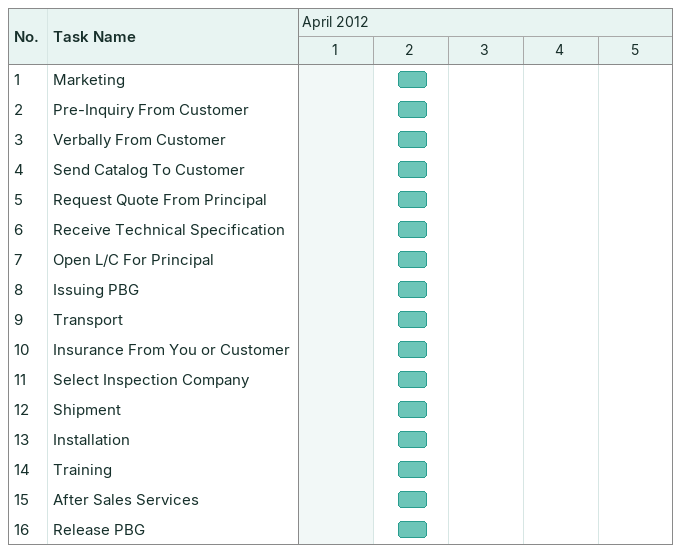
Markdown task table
| ID | Task | Start | Finish |
|---|---|---|---|
| 1 | Marketing | 2012-04-02 | 2012-04-02 |
| 2 | Pre-Inquiry From Customer | 2012-04-02 | 2012-04-02 |
| 3 | Verbally From Customer | 2012-04-02 | 2012-04-02 |
| 4 | Send Catalog To Customer | 2012-04-02 | 2012-04-02 |
| 5 | Request Quote From Principal | 2012-04-02 | 2012-04-02 |
| 6 | Receive Technical Specification | 2012-04-02 | 2012-04-02 |
| 7 | Open L/C For Principal | 2012-04-02 | 2012-04-02 |
| 8 | Issuing PBG | 2012-04-02 | 2012-04-02 |
| 9 | Transport | 2012-04-02 | 2012-04-02 |
| 10 | Insurance From You or Customer | 2012-04-02 | 2012-04-02 |
| 11 | Select Inspection Company | 2012-04-02 | 2012-04-02 |
| 12 | Shipment | 2012-04-02 | 2012-04-02 |
| 13 | Installation | 2012-04-02 | 2012-04-02 |
| 14 | Training | 2012-04-02 | 2012-04-02 |
| 15 | After Sales Services | 2012-04-02 | 2012-04-02 |
| 16 | Release PBG | 2012-04-02 | 2012-04-02 |
